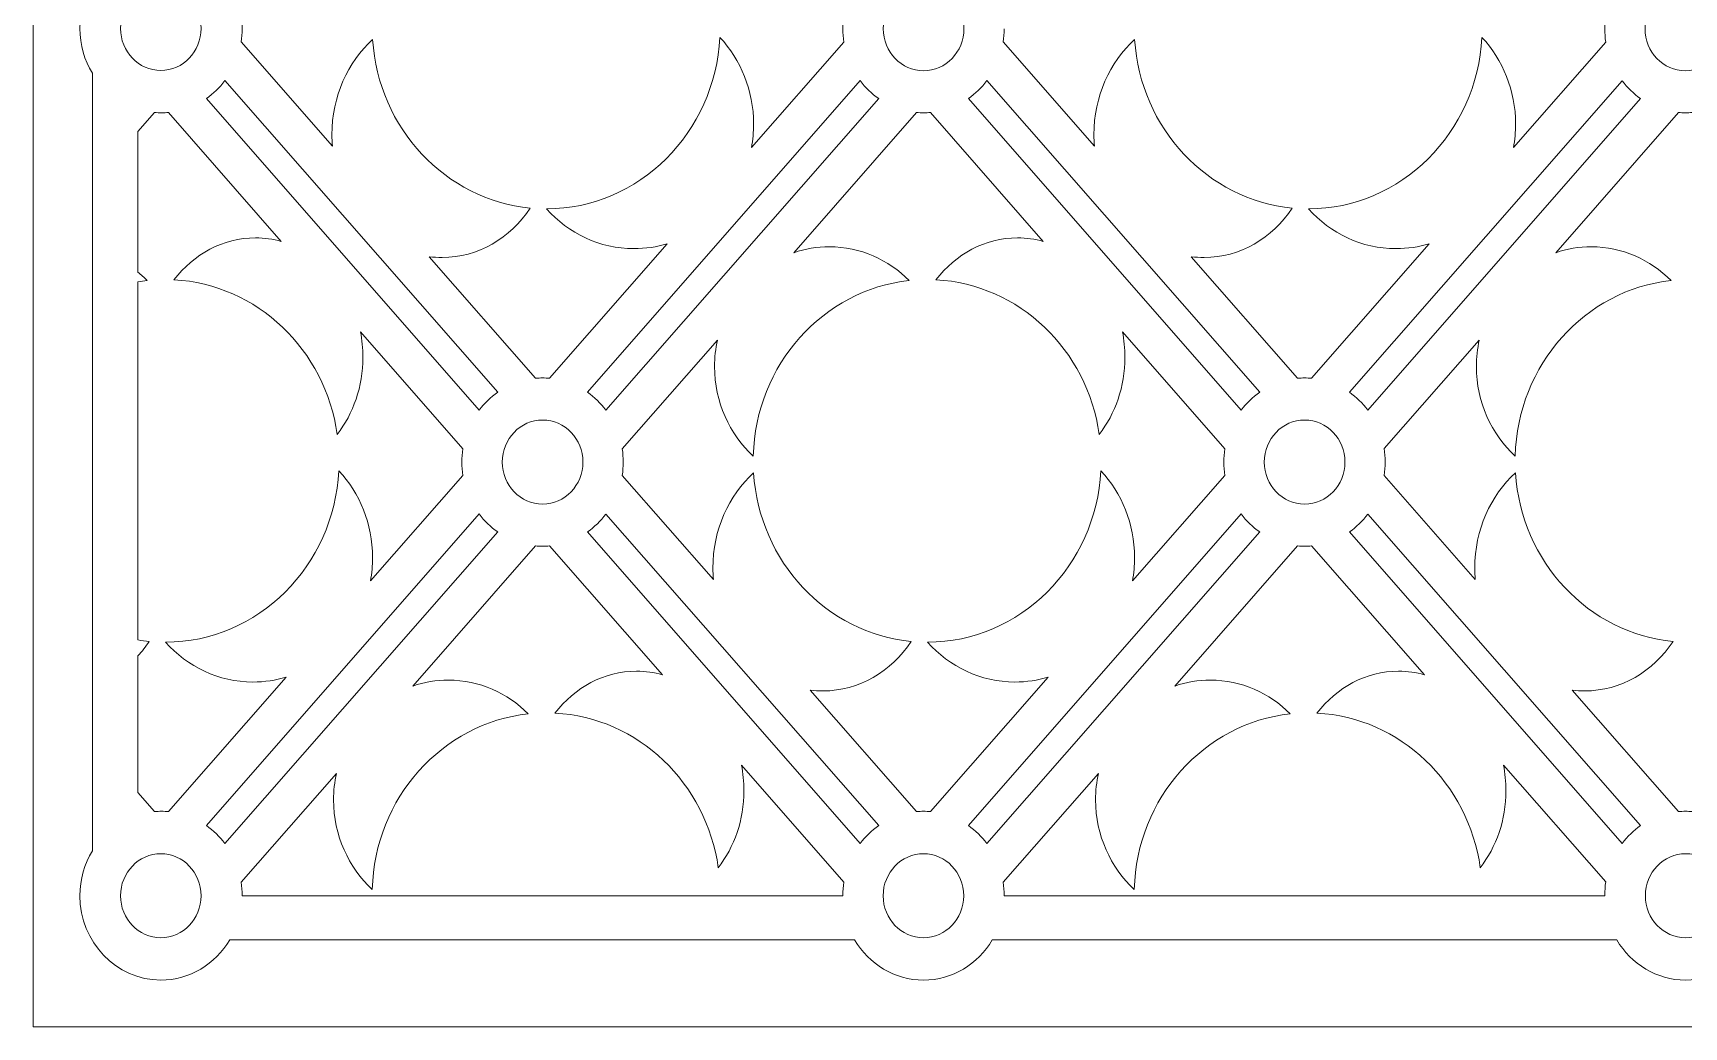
# Model space of a CAD drawing. Header units: centimetres. Extents: x 1.9 to 9.6, y -9.5 to 9.5.
# Drawn here: x 1.857 to 5.736, y -9.5 to -7.165 of the extents above; entities that cross this region are included whole.
import ezdxf

# ---------------------------------------------------------------- set-up
doc = ezdxf.new("R2010")
doc.units = ezdxf.units.CM
doc.header["$MEASUREMENT"] = 0
doc.layers.add('layer 1', color=7, linetype='Continuous')

msp = doc.modelspace()

# ---------------------------------------------------------------- linework, layer by layer
at = {"layer": 'layer 1', "color": 250, "lineweight": 9}
for points, knots in [([(1.85656, 9.5), (1.85656, 9.5), (9.62176, 9.5), (9.62176, 9.5), (9.62176, 9.5), (9.62176, 9.5), (9.62176, -9.5), (9.62176, -9.5), (9.62176, -9.5), (9.62176, -9.5), (1.85656, -9.5), (1.85656, -9.5), (1.85656, -9.5), (1.85656, -9.5), (1.85656, 9.5), (1.85656, 9.5)], [0, 0, 0, 0, 0.2, 0.2, 0.2, 0.2, 0.4, 0.4, 0.4, 0.4, 0.6, 0.6, 0.6, 0.6, 1, 1, 1, 1]), ([(1.99602, -7.25955), (1.97748, -7.22896), (1.96671, -7.19277), (1.96671, -7.15402), (1.96671, -7.15402), (1.96671, -7.11529), (1.97748, -7.07908), (1.99602, -7.0485)], [0, 0, 0, 0, 0.3333333, 0.3333333, 0.3333333, 0.3333333, 1, 1, 1, 1]), ([(2.25161, -7.15402), (2.25161, -7.20841), (2.20908, -7.25274), (2.15692, -7.25274), (2.15692, -7.25274), (2.10473, -7.25274), (2.06217, -7.20841), (2.06217, -7.15402), (2.06217, -7.15402), (2.06217, -7.09966), (2.10473, -7.05531), (2.15692, -7.05531), (2.15692, -7.05531), (2.20908, -7.05531), (2.25161, -7.09966), (2.25161, -7.15402)], [0, 0, 0, 0, 0.2, 0.2, 0.2, 0.2, 0.4, 0.4, 0.4, 0.4, 0.6, 0.6, 0.6, 0.6, 1, 1, 1, 1]), ([(4.04408, -7.15475), (4.04408, -7.20917), (4.00149, -7.25354), (3.94926, -7.25354), (3.94926, -7.25354), (3.89704, -7.25354), (3.85446, -7.20917), (3.85446, -7.15475), (3.85446, -7.15475), (3.85446, -7.10032), (3.89704, -7.05593), (3.94926, -7.05593), (3.94926, -7.05593), (4.00149, -7.05593), (4.04408, -7.10032), (4.04408, -7.15475)], [0, 0, 0, 0, 0.2, 0.2, 0.2, 0.2, 0.4, 0.4, 0.4, 0.4, 0.6, 0.6, 0.6, 0.6, 1, 1, 1, 1]), ([(5.83445, -7.15475), (5.83445, -7.20917), (5.79186, -7.25354), (5.73964, -7.25354), (5.73964, -7.25354), (5.68744, -7.25354), (5.64486, -7.20917), (5.64486, -7.15475), (5.64486, -7.15475), (5.64486, -7.10032), (5.68744, -7.05593), (5.73964, -7.05593), (5.73964, -7.05593), (5.79186, -7.05593), (5.83445, -7.10032), (5.83445, -7.15475)], [0, 0, 0, 0, 0.2, 0.2, 0.2, 0.2, 0.4, 0.4, 0.4, 0.4, 0.6, 0.6, 0.6, 0.6, 1, 1, 1, 1]), ([(2.34579, -7.12355), (2.34735, -7.13371), (2.34816, -7.14413), (2.34816, -7.15475), (2.34816, -7.15475), (2.34816, -7.16537), (2.34735, -7.17577), (2.34579, -7.18595)], [0, 0, 0, 0, 0.3333333, 0.3333333, 0.3333333, 0.3333333, 1, 1, 1, 1]), ([(3.76205, -7.18606), (3.76048, -7.17585), (3.75964, -7.16539), (3.75964, -7.15475), (3.75964, -7.15475), (3.75964, -7.14409), (3.76048, -7.13364), (3.76205, -7.12343)], [0, 0, 0, 0, 0.3333333, 0.3333333, 0.3333333, 0.3333333, 1, 1, 1, 1]), ([(5.55251, -7.18634), (5.55088, -7.17605), (5.55008, -7.16549), (5.55008, -7.15475), (5.55008, -7.15475), (5.55008, -7.14399), (5.55088, -7.13343), (5.55251, -7.12315)], [0, 0, 0, 0, 0.3333333, 0.3333333, 0.3333333, 0.3333333, 1, 1, 1, 1]), ([(3.34712, -7.65986), (3.32226, -7.66739), (3.29606, -7.67144), (3.26888, -7.67144), (3.26888, -7.67144), (3.18791, -7.67144), (3.11476, -7.63541), (3.06342, -7.57799), (3.06342, -7.57799), (3.28075, -7.57749), (3.45914, -7.39872), (3.47069, -7.17504), (3.47069, -7.17504), (3.51971, -7.22781), (3.54995, -7.2996), (3.54995, -7.37854), (3.54995, -7.37854), (3.54995, -7.39753), (3.54814, -7.41611), (3.54484, -7.4341)], [0, 0, 0, 0, 0.1666667, 0.1666667, 0.1666667, 0.1666667, 0.3333333, 0.3333333, 0.3333333, 0.3333333, 0.5, 0.5, 0.5, 0.5, 0.6666667, 0.6666667, 0.6666667, 0.6666667, 1, 1, 1, 1]), ([(5.13782, -7.65986), (5.11298, -7.66739), (5.0867, -7.67144), (5.05958, -7.67144), (5.05958, -7.67144), (4.9786, -7.67144), (4.90549, -7.63541), (4.85411, -7.57799), (4.85411, -7.57799), (5.07144, -7.57749), (5.24984, -7.39872), (5.26141, -7.17504), (5.26141, -7.17504), (5.31041, -7.22781), (5.34061, -7.2996), (5.34061, -7.37854), (5.34061, -7.37854), (5.34061, -7.39753), (5.33886, -7.41611), (5.3355, -7.4341)], [0, 0, 0, 0, 0.1666667, 0.1666667, 0.1666667, 0.1666667, 0.3333333, 0.3333333, 0.3333333, 0.3333333, 0.5, 0.5, 0.5, 0.5, 0.6666667, 0.6666667, 0.6666667, 0.6666667, 1, 1, 1, 1]), ([(2.56004, -7.43059), (2.55931, -7.4218), (2.55891, -7.41292), (2.55891, -7.40393), (2.55891, -7.40393), (2.55891, -7.31387), (2.5963, -7.23328), (2.65464, -7.18032), (2.65464, -7.18032), (2.6679, -7.38893), (2.82633, -7.55725), (3.02512, -7.5762), (3.02512, -7.5762), (2.97786, -7.64661), (2.90246, -7.69233), (2.81775, -7.69233), (2.81775, -7.69233), (2.80754, -7.69233), (2.79744, -7.69166), (2.78752, -7.69036)], [0, 0, 0, 0, 0.1666667, 0.1666667, 0.1666667, 0.1666667, 0.3333333, 0.3333333, 0.3333333, 0.3333333, 0.5, 0.5, 0.5, 0.5, 0.6666667, 0.6666667, 0.6666667, 0.6666667, 1, 1, 1, 1]), ([(4.35072, -7.43059), (4.35, -7.4218), (4.34963, -7.41292), (4.34963, -7.40393), (4.34963, -7.40393), (4.34963, -7.31387), (4.38699, -7.23328), (4.4453, -7.18032), (4.4453, -7.18032), (4.45859, -7.38893), (4.617, -7.55725), (4.81584, -7.5762), (4.81584, -7.5762), (4.76856, -7.64661), (4.69312, -7.69233), (4.60844, -7.69233), (4.60844, -7.69233), (4.59823, -7.69233), (4.58816, -7.69166), (4.57824, -7.69036)], [0, 0, 0, 0, 0.1666667, 0.1666667, 0.1666667, 0.1666667, 0.3333333, 0.3333333, 0.3333333, 0.3333333, 0.5, 0.5, 0.5, 0.5, 0.6666667, 0.6666667, 0.6666667, 0.6666667, 1, 1, 1, 1]), ([(2.10313, -7.72671), (2.10313, -7.72671), (2.10313, -7.3963), (2.10313, -7.3963), (2.10313, -7.3963), (2.10313, -7.3963), (2.1423, -7.35162), (2.1423, -7.35162)], [0, 0, 0, 0, 0.3333333, 0.3333333, 0.3333333, 0.3333333, 1, 1, 1, 1]), ([(2.1423, -7.35162), (2.14764, -7.3521), (2.15308, -7.35234), (2.15857, -7.35234), (2.15857, -7.35234), (2.16406, -7.35234), (2.16948, -7.3521), (2.17484, -7.35162)], [0, 0, 0, 0, 0.3333333, 0.3333333, 0.3333333, 0.3333333, 1, 1, 1, 1]), ([(3.96554, -7.35162), (3.96017, -7.3521), (3.95472, -7.35234), (3.94926, -7.35234), (3.94926, -7.35234), (3.94375, -7.35234), (3.93836, -7.3521), (3.93296, -7.35162)], [0, 0, 0, 0, 0.3333333, 0.3333333, 0.3333333, 0.3333333, 1, 1, 1, 1]), ([(5.75594, -7.35162), (5.75058, -7.3521), (5.74514, -7.35234), (5.73964, -7.35234), (5.73964, -7.35234), (5.73418, -7.35234), (5.72873, -7.3521), (5.72339, -7.35162)], [0, 0, 0, 0, 0.3333333, 0.3333333, 0.3333333, 0.3333333, 1, 1, 1, 1]), ([(2.44004, -7.65442), (2.42061, -7.64906), (2.40033, -7.64621), (2.37944, -7.64621), (2.37944, -7.64621), (2.30285, -7.64621), (2.23409, -7.68443), (2.18773, -7.74457), (2.18773, -7.74457), (2.38335, -7.7548), (2.5435, -7.90946), (2.57152, -8.1079), (2.57152, -8.1079), (2.60909, -8.05895), (2.63179, -7.99558), (2.63179, -7.92649), (2.63179, -7.92649), (2.63179, -7.90599), (2.62978, -7.886), (2.62598, -7.86674)], [0, 0, 0, 0, 0.1666667, 0.1666667, 0.1666667, 0.1666667, 0.3333333, 0.3333333, 0.3333333, 0.3333333, 0.5, 0.5, 0.5, 0.5, 0.6666667, 0.6666667, 0.6666667, 0.6666667, 1, 1, 1, 1]), ([(3.64458, -7.68092), (3.67087, -7.67197), (3.69895, -7.66709), (3.72802, -7.66709), (3.72802, -7.66709), (3.80072, -7.66709), (3.86687, -7.69732), (3.91547, -7.74631), (3.91547, -7.74631), (3.7136, -7.76811), (3.55456, -7.94407), (3.54913, -8.15873), (3.54913, -8.15873), (3.49337, -8.10711), (3.45816, -8.03195), (3.45816, -7.94842), (3.45816, -7.94842), (3.45816, -7.92704), (3.46047, -7.90621), (3.46482, -7.88616)], [0, 0, 0, 0, 0.1666667, 0.1666667, 0.1666667, 0.1666667, 0.3333333, 0.3333333, 0.3333333, 0.3333333, 0.5, 0.5, 0.5, 0.5, 0.6666667, 0.6666667, 0.6666667, 0.6666667, 1, 1, 1, 1]), ([(4.41667, -7.86674), (4.42048, -7.886), (4.42247, -7.90599), (4.42247, -7.92649), (4.42247, -7.92649), (4.42247, -7.99558), (4.39976, -8.05895), (4.36222, -8.1079), (4.36222, -8.1079), (4.33419, -7.90946), (4.17405, -7.7548), (3.97842, -7.74457), (3.97842, -7.74457), (4.02476, -7.68443), (4.09354, -7.64621), (4.1701, -7.64621), (4.1701, -7.64621), (4.19099, -7.64621), (4.21129, -7.64906), (4.23074, -7.65442)], [0, 0, 0, 0, 0.1666667, 0.1666667, 0.1666667, 0.1666667, 0.3333333, 0.3333333, 0.3333333, 0.3333333, 0.5, 0.5, 0.5, 0.5, 0.6666667, 0.6666667, 0.6666667, 0.6666667, 1, 1, 1, 1]), ([(5.43498, -7.68092), (5.4613, -7.67197), (5.48933, -7.66709), (5.51845, -7.66709), (5.51845, -7.66709), (5.59115, -7.66709), (5.65724, -7.69732), (5.70587, -7.74631), (5.70587, -7.74631), (5.504, -7.76811), (5.34496, -7.94407), (5.33956, -8.15873), (5.33956, -8.15873), (5.28381, -8.10711), (5.24852, -8.03195), (5.24852, -7.94842), (5.24852, -7.94842), (5.24852, -7.92704), (5.25085, -7.90621), (5.25523, -7.88616)], [0, 0, 0, 0, 0.1666667, 0.1666667, 0.1666667, 0.1666667, 0.3333333, 0.3333333, 0.3333333, 0.3333333, 0.5, 0.5, 0.5, 0.5, 0.6666667, 0.6666667, 0.6666667, 0.6666667, 1, 1, 1, 1]), ([(2.10313, -7.74928), (2.1103, -7.74811), (2.11749, -7.74709), (2.12477, -7.74631), (2.12477, -7.74631), (2.11789, -7.73939), (2.11067, -7.73285), (2.10313, -7.72671)], [0, 0, 0, 0, 0.3333333, 0.3333333, 0.3333333, 0.3333333, 1, 1, 1, 1]), ([(3.03769, -7.97598), (3.04305, -7.97552), (3.04848, -7.97524), (3.05396, -7.97524), (3.05396, -7.97524), (3.05945, -7.97524), (3.06487, -7.97552), (3.07027, -7.97598)], [0, 0, 0, 0, 0.3333333, 0.3333333, 0.3333333, 0.3333333, 1, 1, 1, 1]), ([(4.82837, -7.97598), (4.83375, -7.97552), (4.83917, -7.97524), (4.84465, -7.97524), (4.84465, -7.97524), (4.85013, -7.97524), (4.85559, -7.97552), (4.86093, -7.97598)], [0, 0, 0, 0, 0.3333333, 0.3333333, 0.3333333, 0.3333333, 1, 1, 1, 1]), ([(3.14877, -8.17286), (3.14877, -8.22728), (3.10618, -8.27167), (3.05396, -8.27167), (3.05396, -8.27167), (3.00174, -8.27167), (2.95915, -8.22728), (2.95915, -8.17286), (2.95915, -8.17286), (2.95915, -8.11844), (3.00174, -8.07405), (3.05396, -8.07405), (3.05396, -8.07405), (3.10618, -8.07405), (3.14877, -8.11844), (3.14877, -8.17286)], [0, 0, 0, 0, 0.2, 0.2, 0.2, 0.2, 0.4, 0.4, 0.4, 0.4, 0.6, 0.6, 0.6, 0.6, 1, 1, 1, 1]), ([(4.93947, -8.17286), (4.93947, -8.22728), (4.89687, -8.27167), (4.84465, -8.27167), (4.84465, -8.27167), (4.79247, -8.27167), (4.74987, -8.22728), (4.74987, -8.17286), (4.74987, -8.17286), (4.74987, -8.11844), (4.79247, -8.07405), (4.84465, -8.07405), (4.84465, -8.07405), (4.89687, -8.07405), (4.93947, -8.11844), (4.93947, -8.17286)], [0, 0, 0, 0, 0.2, 0.2, 0.2, 0.2, 0.4, 0.4, 0.4, 0.4, 0.6, 0.6, 0.6, 0.6, 1, 1, 1, 1]), ([(2.86674, -8.14165), (2.86518, -8.15182), (2.86434, -8.16224), (2.86434, -8.17286), (2.86434, -8.17286), (2.86434, -8.18347), (2.86518, -8.19389), (2.86674, -8.20408)], [0, 0, 0, 0, 0.3333333, 0.3333333, 0.3333333, 0.3333333, 1, 1, 1, 1]), ([(4.65744, -8.20406), (4.65587, -8.19389), (4.65507, -8.18347), (4.65507, -8.17286), (4.65507, -8.17286), (4.65507, -8.16224), (4.65587, -8.15182), (4.65744, -8.14165)], [0, 0, 0, 0, 0.3333333, 0.3333333, 0.3333333, 0.3333333, 1, 1, 1, 1]), ([(5.03181, -8.14126), (5.03343, -8.15154), (5.03427, -8.1621), (5.03427, -8.17286), (5.03427, -8.17286), (5.03427, -8.18362), (5.03343, -8.19416), (5.03181, -8.20445)], [0, 0, 0, 0, 0.3333333, 0.3333333, 0.3333333, 0.3333333, 1, 1, 1, 1]), ([(2.64942, -8.45222), (2.65275, -8.43423), (2.65452, -8.41564), (2.65452, -8.39665), (2.65452, -8.39665), (2.65452, -8.31771), (2.6243, -8.24592), (2.5753, -8.19314), (2.5753, -8.19314), (2.56375, -8.41683), (2.38532, -8.59562), (2.168, -8.59611), (2.168, -8.59611), (2.21938, -8.65354), (2.29252, -8.68956), (2.37347, -8.68956), (2.37347, -8.68956), (2.40062, -8.68956), (2.42687, -8.68551), (2.45173, -8.67797)], [0, 0, 0, 0, 0.1666667, 0.1666667, 0.1666667, 0.1666667, 0.3333333, 0.3333333, 0.3333333, 0.3333333, 0.5, 0.5, 0.5, 0.5, 0.6666667, 0.6666667, 0.6666667, 0.6666667, 1, 1, 1, 1]), ([(3.45531, -8.4487), (3.45462, -8.43993), (3.45421, -8.43103), (3.45421, -8.42205), (3.45421, -8.42205), (3.45421, -8.332), (3.49157, -8.25139), (3.54992, -8.19843), (3.54992, -8.19843), (3.56318, -8.40703), (3.72161, -8.57537), (3.92043, -8.5943), (3.92043, -8.5943), (3.87313, -8.66472), (3.79774, -8.71044), (3.71305, -8.71044), (3.71305, -8.71044), (3.70284, -8.71044), (3.69274, -8.70976), (3.68282, -8.70847)], [0, 0, 0, 0, 0.1666667, 0.1666667, 0.1666667, 0.1666667, 0.3333333, 0.3333333, 0.3333333, 0.3333333, 0.5, 0.5, 0.5, 0.5, 0.6666667, 0.6666667, 0.6666667, 0.6666667, 1, 1, 1, 1]), ([(4.24239, -8.67797), (4.21756, -8.68551), (4.19131, -8.68956), (4.16418, -8.68956), (4.16418, -8.68956), (4.08318, -8.68956), (4.01007, -8.65354), (3.95872, -8.59611), (3.95872, -8.59611), (4.17602, -8.59562), (4.35444, -8.41683), (4.36599, -8.19314), (4.36599, -8.19314), (4.41502, -8.24592), (4.44522, -8.31771), (4.44522, -8.39665), (4.44522, -8.39665), (4.44522, -8.41564), (4.44345, -8.43423), (4.44011, -8.45222)], [0, 0, 0, 0, 0.1666667, 0.1666667, 0.1666667, 0.1666667, 0.3333333, 0.3333333, 0.3333333, 0.3333333, 0.5, 0.5, 0.5, 0.5, 0.6666667, 0.6666667, 0.6666667, 0.6666667, 1, 1, 1, 1]), ([(5.24574, -8.4487), (5.24499, -8.43993), (5.24461, -8.43103), (5.24461, -8.42205), (5.24461, -8.42205), (5.24461, -8.332), (5.282, -8.25139), (5.34032, -8.19843), (5.34032, -8.19843), (5.35358, -8.40703), (5.51201, -8.57537), (5.71083, -8.5943), (5.71083, -8.5943), (5.66357, -8.66472), (5.58814, -8.71044), (5.50342, -8.71044), (5.50342, -8.71044), (5.49321, -8.71044), (5.48314, -8.70976), (5.47322, -8.70847)], [0, 0, 0, 0, 0.1666667, 0.1666667, 0.1666667, 0.1666667, 0.3333333, 0.3333333, 0.3333333, 0.3333333, 0.5, 0.5, 0.5, 0.5, 0.6666667, 0.6666667, 0.6666667, 0.6666667, 1, 1, 1, 1]), ([(3.03763, -8.36973), (3.04299, -8.37021), (3.04845, -8.37047), (3.05396, -8.37047), (3.05396, -8.37047), (3.05947, -8.37047), (3.06493, -8.37021), (3.07033, -8.36973)], [0, 0, 0, 0, 0.3333333, 0.3333333, 0.3333333, 0.3333333, 1, 1, 1, 1]), ([(4.82832, -8.36973), (4.83371, -8.37021), (4.83917, -8.37047), (4.84465, -8.37047), (4.84465, -8.37047), (4.85017, -8.37047), (4.85562, -8.37021), (4.86099, -8.36973)], [0, 0, 0, 0, 0.3333333, 0.3333333, 0.3333333, 0.3333333, 1, 1, 1, 1]), ([(2.10313, -8.62812), (2.11276, -8.61763), (2.12166, -8.60633), (2.12973, -8.5943), (2.12973, -8.5943), (2.12077, -8.59345), (2.11192, -8.59229), (2.10313, -8.59084)], [0, 0, 0, 0, 0.3333333, 0.3333333, 0.3333333, 0.3333333, 1, 1, 1, 1]), ([(2.56952, -8.9042), (2.56517, -8.92423), (2.56285, -8.94508), (2.56285, -8.96645), (2.56285, -8.96645), (2.56285, -9.04997), (2.5981, -9.12515), (2.65386, -9.17676), (2.65386, -9.17676), (2.65929, -8.96211), (2.81833, -8.78616), (3.02016, -8.76434), (3.02016, -8.76434), (2.97157, -8.71536), (2.90545, -8.68513), (2.83275, -8.68513), (2.83275, -8.68513), (2.80364, -8.68513), (2.77559, -8.68999), (2.7493, -8.69895)], [0, 0, 0, 0, 0.1666667, 0.1666667, 0.1666667, 0.1666667, 0.3333333, 0.3333333, 0.3333333, 0.3333333, 0.5, 0.5, 0.5, 0.5, 0.6666667, 0.6666667, 0.6666667, 0.6666667, 1, 1, 1, 1]), ([(3.33543, -8.67245), (3.316, -8.6671), (3.29571, -8.66424), (3.27483, -8.66424), (3.27483, -8.66424), (3.19826, -8.66424), (3.12948, -8.70247), (3.08314, -8.76261), (3.08314, -8.76261), (3.27878, -8.77282), (3.43889, -8.9275), (3.46695, -9.12593), (3.46695, -9.12593), (3.50449, -9.07698), (3.5272, -9.01361), (3.5272, -8.94451), (3.5272, -8.94451), (3.5272, -8.92403), (3.52517, -8.90404), (3.5214, -8.88478)], [0, 0, 0, 0, 0.1666667, 0.1666667, 0.1666667, 0.1666667, 0.3333333, 0.3333333, 0.3333333, 0.3333333, 0.5, 0.5, 0.5, 0.5, 0.6666667, 0.6666667, 0.6666667, 0.6666667, 1, 1, 1, 1]), ([(4.36024, -8.9042), (4.35586, -8.92423), (4.35354, -8.94508), (4.35354, -8.96645), (4.35354, -8.96645), (4.35354, -9.04997), (4.3888, -9.12515), (4.44455, -9.17676), (4.44455, -9.17676), (4.44998, -8.96211), (4.60899, -8.78616), (4.81086, -8.76434), (4.81086, -8.76434), (4.76226, -8.71536), (4.69614, -8.68513), (4.62344, -8.68513), (4.62344, -8.68513), (4.59434, -8.68513), (4.56629, -8.68999), (4.54, -8.69895)], [0, 0, 0, 0, 0.1666667, 0.1666667, 0.1666667, 0.1666667, 0.3333333, 0.3333333, 0.3333333, 0.3333333, 0.5, 0.5, 0.5, 0.5, 0.6666667, 0.6666667, 0.6666667, 0.6666667, 1, 1, 1, 1]), ([(5.12615, -8.67245), (5.10672, -8.6671), (5.08641, -8.66424), (5.06552, -8.66424), (5.06552, -8.66424), (4.98893, -8.66424), (4.92017, -8.70247), (4.87384, -8.76261), (4.87384, -8.76261), (5.06946, -8.77282), (5.22958, -8.9275), (5.25763, -9.12593), (5.25763, -9.12593), (5.29518, -9.07698), (5.31786, -9.01361), (5.31786, -8.94451), (5.31786, -8.94451), (5.31786, -8.92403), (5.31586, -8.90404), (5.31206, -8.88478)], [0, 0, 0, 0, 0.1666667, 0.1666667, 0.1666667, 0.1666667, 0.3333333, 0.3333333, 0.3333333, 0.3333333, 0.5, 0.5, 0.5, 0.5, 0.6666667, 0.6666667, 0.6666667, 0.6666667, 1, 1, 1, 1]), ([(2.1749, -8.99403), (2.1695, -8.99354), (2.16406, -8.99327), (2.15857, -8.99327), (2.15857, -8.99327), (2.15306, -8.99327), (2.1476, -8.99354), (2.14221, -8.99403)], [0, 0, 0, 0, 0.3333333, 0.3333333, 0.3333333, 0.3333333, 1, 1, 1, 1]), ([(3.9329, -8.99403), (3.9383, -8.99354), (3.94375, -8.99327), (3.94926, -8.99327), (3.94926, -8.99327), (3.95478, -8.99327), (3.96023, -8.99354), (3.9656, -8.99403)], [0, 0, 0, 0, 0.3333333, 0.3333333, 0.3333333, 0.3333333, 1, 1, 1, 1]), ([(5.7233, -8.99403), (5.7287, -8.99354), (5.73415, -8.99327), (5.73964, -8.99327), (5.73964, -8.99327), (5.74514, -8.99327), (5.7506, -8.99354), (5.756, -8.99403)], [0, 0, 0, 0, 0.3333333, 0.3333333, 0.3333333, 0.3333333, 1, 1, 1, 1]), ([(2.31869, -9.29563), (2.28512, -9.3521), (2.22509, -9.38985), (2.15692, -9.38985), (2.15692, -9.38985), (2.05213, -9.38985), (1.96671, -9.30082), (1.96671, -9.19163), (1.96671, -9.19163), (1.96671, -9.1529), (1.97748, -9.11669), (1.99602, -9.08612)], [0, 0, 0, 0, 0.25, 0.25, 0.25, 0.25, 0.5, 0.5, 0.5, 0.5, 1, 1, 1, 1]), ([(2.25161, -9.19163), (2.25161, -9.24602), (2.20908, -9.29036), (2.15692, -9.29036), (2.15692, -9.29036), (2.10473, -9.29036), (2.06217, -9.24602), (2.06217, -9.19163), (2.06217, -9.19163), (2.06217, -9.13726), (2.10473, -9.09292), (2.15692, -9.09292), (2.15692, -9.09292), (2.20908, -9.09292), (2.25161, -9.13726), (2.25161, -9.19163)], [0, 0, 0, 0, 0.2, 0.2, 0.2, 0.2, 0.4, 0.4, 0.4, 0.4, 0.6, 0.6, 0.6, 0.6, 1, 1, 1, 1]), ([(4.04384, -9.19163), (4.04384, -9.24602), (4.00128, -9.29036), (3.94912, -9.29036), (3.94912, -9.29036), (3.89692, -9.29036), (3.8544, -9.24602), (3.8544, -9.19163), (3.8544, -9.19163), (3.8544, -9.13726), (3.89692, -9.09292), (3.94912, -9.09292), (3.94912, -9.09292), (4.00128, -9.09292), (4.04384, -9.13726), (4.04384, -9.19163)], [0, 0, 0, 0, 0.2, 0.2, 0.2, 0.2, 0.4, 0.4, 0.4, 0.4, 0.6, 0.6, 0.6, 0.6, 1, 1, 1, 1]), ([(5.83491, -9.19163), (5.83491, -9.24602), (5.79238, -9.29036), (5.74022, -9.29036), (5.74022, -9.29036), (5.68802, -9.29036), (5.64546, -9.24602), (5.64546, -9.19163), (5.64546, -9.19163), (5.64546, -9.13726), (5.68802, -9.09292), (5.74022, -9.09292), (5.74022, -9.09292), (5.79238, -9.09292), (5.83491, -9.13726), (5.83491, -9.19163)], [0, 0, 0, 0, 0.2, 0.2, 0.2, 0.2, 0.4, 0.4, 0.4, 0.4, 0.6, 0.6, 0.6, 0.6, 1, 1, 1, 1]), ([(2.34816, -9.19162), (2.34816, -9.19137), (2.34816, -9.19114), (2.34816, -9.19089), (2.34816, -9.19089), (2.34816, -9.18027), (2.34735, -9.16986), (2.34579, -9.15969)], [0, 0, 0, 0, 0.3333333, 0.3333333, 0.3333333, 0.3333333, 1, 1, 1, 1]), ([(3.76202, -9.15958), (3.76046, -9.16978), (3.75964, -9.18023), (3.75964, -9.19089), (3.75964, -9.19089), (3.75964, -9.19114), (3.75964, -9.19137), (3.75964, -9.19162)], [0, 0, 0, 0, 0.3333333, 0.3333333, 0.3333333, 0.3333333, 1, 1, 1, 1]), ([(4.13886, -9.19162), (4.13889, -9.19137), (4.13889, -9.19114), (4.13889, -9.19089), (4.13889, -9.19089), (4.13889, -9.18027), (4.13804, -9.16986), (4.13647, -9.15969)], [0, 0, 0, 0, 0.3333333, 0.3333333, 0.3333333, 0.3333333, 1, 1, 1, 1]), ([(5.55251, -9.1593), (5.55088, -9.1696), (5.55008, -9.18014), (5.55008, -9.19089), (5.55008, -9.19089), (5.55008, -9.19114), (5.55008, -9.19137), (5.55008, -9.19162)], [0, 0, 0, 0, 0.3333333, 0.3333333, 0.3333333, 0.3333333, 1, 1, 1, 1]), ([(4.11091, -9.29563), (4.07732, -9.3521), (4.01733, -9.38985), (3.94912, -9.38985), (3.94912, -9.38985), (3.88092, -9.38985), (3.82089, -9.3521), (3.78732, -9.29563)], [0, 0, 0, 0, 0.3333333, 0.3333333, 0.3333333, 0.3333333, 1, 1, 1, 1]), ([(5.90199, -9.29563), (5.86842, -9.3521), (5.8084, -9.38985), (5.74022, -9.38985), (5.74022, -9.38985), (5.67198, -9.38985), (5.61199, -9.3521), (5.57839, -9.29563)], [0, 0, 0, 0, 0.3333333, 0.3333333, 0.3333333, 0.3333333, 1, 1, 1, 1])]:
    msp.add_open_spline(points, degree=3, knots=knots, dxfattribs=at)
for points in [[(4.13889, -7.15475), (4.13889, -7.16537), (4.13804, -7.17577), (4.13651, -7.18595)], [(2.34579, -7.18595), (2.34579, -7.18595), (2.56004, -7.43059), (2.56004, -7.43059)], [(3.54484, -7.4341), (3.54484, -7.4341), (3.76205, -7.18606), (3.76205, -7.18606)], [(4.13651, -7.18595), (4.13651, -7.18595), (4.35072, -7.43059), (4.35072, -7.43059)], [(5.3355, -7.4341), (5.3355, -7.4341), (5.55251, -7.18634), (5.55251, -7.18634)], [(1.99602, -9.08612), (1.99602, -9.08612), (1.99602, -7.25955), (1.99602, -7.25955)], [(2.30754, -7.27673), (2.29525, -7.29305), (2.2805, -7.30729), (2.26391, -7.31889)], [(2.94862, -8.0087), (2.94862, -8.0087), (2.30754, -7.27673), (2.30754, -7.27673)], [(3.80032, -7.27679), (3.80032, -7.27679), (3.15933, -8.0087), (3.15933, -8.0087)], [(3.8439, -7.31889), (3.82736, -7.3073), (3.81262, -7.29307), (3.80032, -7.27679)], [(4.09827, -7.27673), (4.08591, -7.29305), (4.07117, -7.30729), (4.0546, -7.31889)], [(4.73931, -8.0087), (4.73931, -8.0087), (4.09827, -7.27673), (4.09827, -7.27673)], [(5.59087, -7.27697), (5.59087, -7.27697), (4.94999, -8.0087), (4.94999, -8.0087)], [(5.6343, -7.31889), (5.61779, -7.30735), (5.60314, -7.29319), (5.59087, -7.27697)], [(2.26391, -7.31889), (2.26391, -7.31889), (2.90496, -8.05088), (2.90496, -8.05088)], [(3.20291, -8.0508), (3.20291, -8.0508), (3.8439, -7.31889), (3.8439, -7.31889)], [(4.0546, -7.31889), (4.0546, -7.31889), (4.69567, -8.05088), (4.69567, -8.05088)], [(4.99345, -8.05063), (4.99345, -8.05063), (5.6343, -7.31889), (5.6343, -7.31889)], [(2.17484, -7.35162), (2.17484, -7.35162), (2.44004, -7.65442), (2.44004, -7.65442)], [(3.93296, -7.35162), (3.93296, -7.35162), (3.64458, -7.68092), (3.64458, -7.68092)], [(4.23074, -7.65442), (4.23074, -7.65442), (3.96554, -7.35162), (3.96554, -7.35162)], [(5.72339, -7.35162), (5.72339, -7.35162), (5.43498, -7.68092), (5.43498, -7.68092)], [(3.07027, -7.97598), (3.07027, -7.97598), (3.34712, -7.65986), (3.34712, -7.65986)], [(4.86093, -7.97598), (4.86093, -7.97598), (5.13782, -7.65986), (5.13782, -7.65986)], [(2.78752, -7.69036), (2.78752, -7.69036), (3.03769, -7.97598), (3.03769, -7.97598)], [(4.57824, -7.69036), (4.57824, -7.69036), (4.82837, -7.97598), (4.82837, -7.97598)], [(2.10313, -8.59084), (2.10313, -8.59084), (2.10313, -7.74928), (2.10313, -7.74928)], [(2.62598, -7.86674), (2.62598, -7.86674), (2.86674, -8.14165), (2.86674, -8.14165)], [(4.65744, -8.14165), (4.65744, -8.14165), (4.41667, -7.86674), (4.41667, -7.86674)], [(3.46482, -7.88616), (3.46482, -7.88616), (3.24118, -8.14154), (3.24118, -8.14154)], [(5.25523, -7.88616), (5.25523, -7.88616), (5.03181, -8.14126), (5.03181, -8.14126)], [(2.90496, -8.05088), (2.91731, -8.03457), (2.93205, -8.02031), (2.94862, -8.0087)], [(3.15933, -8.0087), (3.17587, -8.0203), (3.19061, -8.03452), (3.20291, -8.0508)], [(4.69567, -8.05088), (4.70798, -8.03457), (4.72271, -8.02031), (4.73931, -8.0087)], [(4.94999, -8.0087), (4.96651, -8.02025), (4.98115, -8.03443), (4.99345, -8.05063)], [(3.24118, -8.14154), (3.24274, -8.15175), (3.24358, -8.16221), (3.24358, -8.17286)], [(3.24358, -8.17286), (3.24358, -8.1835), (3.24274, -8.19398), (3.24118, -8.20418)], [(2.86674, -8.20408), (2.86674, -8.20408), (2.64942, -8.45222), (2.64942, -8.45222)], [(3.24118, -8.20418), (3.24118, -8.20418), (3.45531, -8.4487), (3.45531, -8.4487)], [(4.44011, -8.45222), (4.44011, -8.45222), (4.65744, -8.20406), (4.65744, -8.20406)], [(5.03181, -8.20445), (5.03181, -8.20445), (5.24574, -8.4487), (5.24574, -8.4487)], [(2.90496, -8.29485), (2.90496, -8.29485), (2.26397, -9.02677), (2.26397, -9.02677)], [(2.94856, -8.33697), (2.932, -8.32538), (2.91729, -8.31114), (2.90496, -8.29485)], [(3.20291, -8.29491), (3.19061, -8.31118), (3.17589, -8.3254), (3.15936, -8.33697)], [(3.84386, -9.02677), (3.84386, -9.02677), (3.20291, -8.29491), (3.20291, -8.29491)], [(4.69567, -8.29484), (4.69567, -8.29484), (4.05464, -9.02677), (4.05464, -9.02677)], [(4.73925, -8.33697), (4.72271, -8.32537), (4.70798, -8.31113), (4.69567, -8.29484)], [(4.99345, -8.29508), (4.98118, -8.31127), (4.96653, -8.32542), (4.95005, -8.33697)], [(5.63426, -9.02679), (5.63426, -9.02679), (4.99345, -8.29508), (4.99345, -8.29508)], [(2.30754, -9.06891), (2.30754, -9.06891), (2.94856, -8.33697), (2.94856, -8.33697)], [(3.15936, -8.33697), (3.15936, -8.33697), (3.80032, -9.06884), (3.80032, -9.06884)], [(4.09827, -9.06891), (4.09827, -9.06891), (4.73925, -8.33697), (4.73925, -8.33697)], [(4.95005, -8.33697), (4.95005, -8.33697), (5.59087, -9.06866), (5.59087, -9.06866)], [(2.7493, -8.69895), (2.7493, -8.69895), (3.03763, -8.36973), (3.03763, -8.36973)], [(3.07033, -8.36973), (3.07033, -8.36973), (3.33543, -8.67245), (3.33543, -8.67245)], [(4.54, -8.69895), (4.54, -8.69895), (4.82832, -8.36973), (4.82832, -8.36973)], [(4.86099, -8.36973), (4.86099, -8.36973), (5.12615, -8.67245), (5.12615, -8.67245)], [(2.10313, -8.94942), (2.10313, -8.94942), (2.10313, -8.62812), (2.10313, -8.62812)], [(2.45173, -8.67797), (2.45173, -8.67797), (2.1749, -8.99403), (2.1749, -8.99403)], [(3.9656, -8.99403), (3.9656, -8.99403), (4.24239, -8.67797), (4.24239, -8.67797)], [(3.68282, -8.70847), (3.68282, -8.70847), (3.9329, -8.99403), (3.9329, -8.99403)], [(5.47322, -8.70847), (5.47322, -8.70847), (5.7233, -8.99403), (5.7233, -8.99403)], [(2.34579, -9.15969), (2.34579, -9.15969), (2.56952, -8.9042), (2.56952, -8.9042)], [(3.5214, -8.88478), (3.5214, -8.88478), (3.76202, -9.15958), (3.76202, -9.15958)], [(4.13647, -9.15969), (4.13647, -9.15969), (4.36024, -8.9042), (4.36024, -8.9042)], [(5.31206, -8.88478), (5.31206, -8.88478), (5.55251, -9.1593), (5.55251, -9.1593)], [(2.14221, -8.99403), (2.14221, -8.99403), (2.10313, -8.94942), (2.10313, -8.94942)], [(2.26397, -9.02677), (2.2805, -9.03838), (2.29525, -9.05261), (2.30754, -9.06891)], [(3.80032, -9.06884), (3.81262, -9.05258), (3.82733, -9.03836), (3.84386, -9.02677)], [(4.05464, -9.02677), (4.0712, -9.03838), (4.08594, -9.05262), (4.09827, -9.06891)], [(5.59087, -9.06866), (5.60314, -9.05248), (5.61779, -9.03832), (5.63426, -9.02679)], [(3.75964, -9.19162), (3.75964, -9.19162), (2.34816, -9.19162), (2.34816, -9.19162)], [(5.55008, -9.19162), (5.55008, -9.19162), (4.13886, -9.19162), (4.13886, -9.19162)], [(3.78732, -9.29563), (3.78732, -9.29563), (2.31869, -9.29563), (2.31869, -9.29563)], [(5.57839, -9.29563), (5.57839, -9.29563), (4.11091, -9.29563), (4.11091, -9.29563)]]:
    msp.add_open_spline(points, degree=3, dxfattribs=at)

doc.saveas('drawing.dxf')
